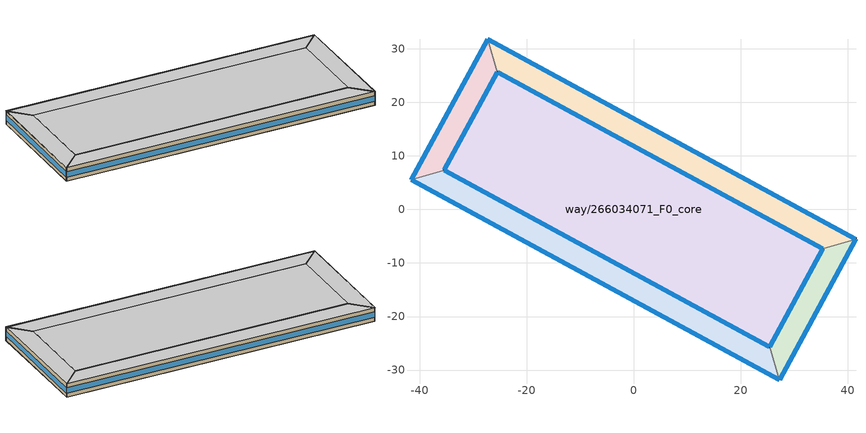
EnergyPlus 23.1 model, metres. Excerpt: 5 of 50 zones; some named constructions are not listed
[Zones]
way/266034071_F0_perim1
 floor ground (Floor_Construction): 41.58,-5.54 -27.25,31.85 -25.42,25.66 35.38,-7.37 z0
 wall outside (Wall_Construction): -27.25,31.85 41.58,-5.54 / 35.38,-7.37 -25.42,25.66 z0:3.5
 wall to way/266034071_F0_perim4 (Wall_Construction): -25.42,25.66 -27.25,31.85 z0:3.5
 wall to way/266034071_F0_perim2 (Wall_Construction): 41.58,-5.54 35.38,-7.37 z0:3.5
 window (Window_Construction): -27.22,31.83 41.54,-5.52 / 35.35,-7.35 -25.39,25.64 z1.05:2.45
 ceiling to way/266034071_F1_perim1 (Floor_Construction): 41.58,-5.54 35.38,-7.37 -25.42,25.66 -27.25,31.85 z3.5
way/266034071_F0_perim2
 floor ground (Floor_Construction): 27.27,-31.86 41.58,-5.54 35.38,-7.37 25.44,-25.66 z0
 wall outside (Wall_Construction): 41.58,-5.54 27.27,-31.86 / 25.44,-25.66 35.38,-7.37 z0:3.5
 wall to way/266034071_F0_perim3 (Wall_Construction): 27.27,-31.86 25.44,-25.66 z0:3.5
 window (Window_Construction): 41.57,-5.55 27.28,-31.84 / 25.45,-25.65 35.37,-7.38 z1.05:2.45
 ceiling to way/266034071_F1_perim2 (Floor_Construction): 41.58,-5.54 27.27,-31.86 25.44,-25.66 35.38,-7.37 z3.5
way/266034071_F0_perim3
 floor ground (Floor_Construction): 27.27,-31.86 25.44,-25.66 -35.39,7.37 -41.59,5.54 z0
 wall outside (Wall_Construction): 27.27,-31.86 -41.59,5.54 / -35.39,7.37 25.44,-25.66 z0:3.5
 wall to way/266034071_F0_perim4 (Wall_Construction): -41.59,5.54 -35.39,7.37 z0:3.5
 window (Window_Construction): 27.24,-31.84 -41.56,5.52 / -35.36,7.36 25.41,-25.64 z1.05:2.45
 ceiling to way/266034071_F1_perim3 (Floor_Construction): 25.44,-25.66 27.27,-31.86 -41.59,5.54 -35.39,7.37 z3.5
way/266034071_F0_perim4
 floor ground (Floor_Construction): -35.39,7.37 -25.42,25.66 -27.25,31.85 -41.59,5.54 z0
 wall outside (Wall_Construction): -41.59,5.54 -27.25,31.85 / -25.42,25.66 -35.39,7.37 z0:3.5
 window (Window_Construction): -41.58,5.55 -27.26,31.84 / -25.43,25.65 -35.38,7.38 z1.05:2.45
 ceiling to way/266034071_F1_perim4 (Floor_Construction): -27.25,31.85 -25.42,25.66 -35.39,7.37 -41.59,5.54 z3.5
way/266034071_F0_core
 floor ground (Floor_Construction): 35.38,-7.37 25.44,-25.66 -35.39,7.37 -25.42,25.66 z0
 wall outside (Wall_Construction): 35.38,-7.37 -25.42,25.66 -35.39,7.37 25.44,-25.66 35.38,-7.37 z0:3.5
 window (Window_Construction): 35.35,-7.35 -25.39,25.64 / 25.45,-25.65 35.37,-7.38 / -35.36,7.36 25.41,-25.64 / -25.43,25.65 -35.38,7.38 z1.05:2.45
 ceiling to way/266034071_F1_core (Floor_Construction): 25.44,-25.66 35.38,-7.37 -25.42,25.66 -35.39,7.37 z3.5
[SCHEDULE:COMPACT]
Heating_Setpoint_LargeOffice: Through: 12/31, For: Weekdays, Until: 06:00, 15.6, Until: 07:00, 21.1, Until: 08:00, 21.1, Until: 12:00, 21.1, Until: 13:00, 21.1, Until: 17:00, 21.1, Until: 19:00, 21.1, Until: 24:00, 15.6, For: Saturday, Until: 06:00, 15.6, Until: 08:00, 21.1, Until: 12:00, 21.1, Until: 17:00, 21.1, Until: 19:00, 21.1, Until: 24:00, 15.6, For: AllOtherDays, Until: 06:00, 15.6, Until: 18:00, 21.1, Until: 24:00, 15.6
Cooling_Setpoint_LargeOffice: Through: 12/31, For: Weekdays, Until: 06:00, 29.4, Until: 07:00, 23.9, Until: 08:00, 23.9, Until: 12:00, 23.9, Until: 13:00, 23.9, Until: 17:00, 23.9, Until: 18:00, 23.9, Until: 22:00, 23.9, Until: 24:00, 23.9, For: Saturday, Until: 06:00, 29.4, Until: 08:00, 23.9, Until: 12:00, 23.9, Until: 17:00, 23.9, Until: 19:00, 23.9, Until: 24:00, 29.4, For: AllOtherDays, Until: 06:00, 29.4, Until: 18:00, 23.9, Until: 24:00, 29.4
